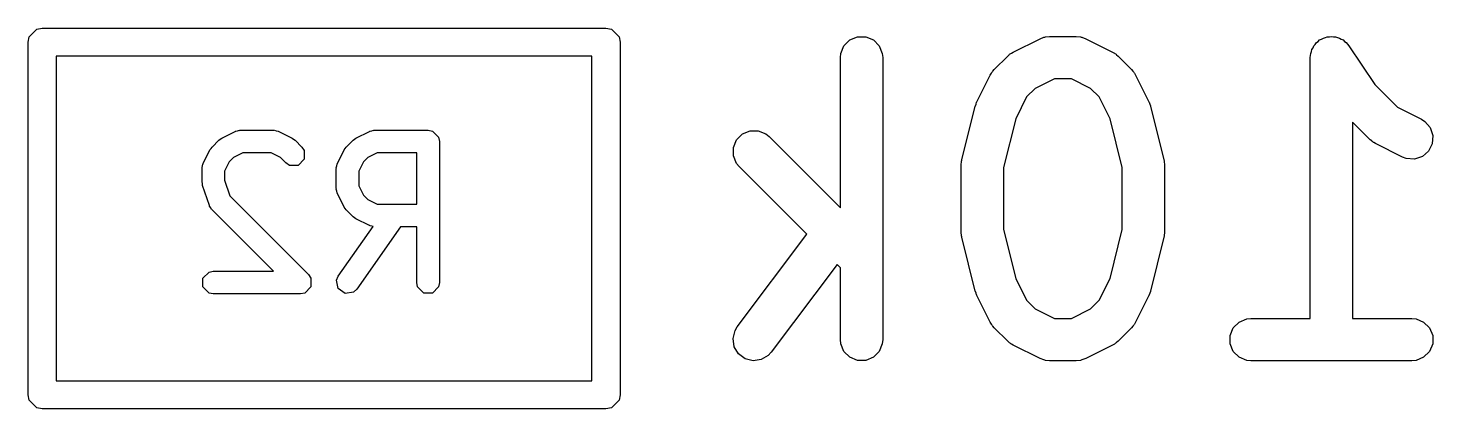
# Model space of a CAD drawing. Extents: x -0.05 to 2.94, y -0.16 to 2.16.
# Drawn here: x 0.4487 to 0.6449, y 1.0584 to 1.1116 of the extents above; entities that cross this region are included whole.
import ezdxf

# ---------------------------------------------------------------- set-up
doc = ezdxf.new("R2010")
doc.units = 0
doc.header["$MEASUREMENT"] = 0
doc.layers.add('BLACK', color=7, linetype='CONTINUOUS')

msp = doc.modelspace()

# ---------------------------------------------------------------- linework, layer by layer
at = {"layer": 'BLACK', "linetype": 'CONTINUOUS'}
for p, q in [((0.44881, 1.11036), (0.44988, 1.11142)), ((0.44988, 1.11142), (0.45063, 1.11157)), ((0.45063, 1.11157), (0.52937, 1.11157)), ((0.52937, 1.11157), (0.53012, 1.11142)), ((0.53012, 1.11142), (0.53119, 1.11036)), ((0.44866, 1.10961), (0.44881, 1.11036)), ((0.44866, 1.06039), (0.44866, 1.10961)), ((0.53119, 1.11036), (0.53134, 1.10961)), ((0.53134, 1.10961), (0.53134, 1.06039)), ((0.56217, 1.10804), (0.56261, 1.1091)), ((0.56261, 1.1091), (0.56343, 1.10992)), ((0.56343, 1.10992), (0.56449, 1.11036)), ((0.56449, 1.11036), (0.56564, 1.11036)), ((0.56564, 1.11036), (0.56671, 1.10992)), ((0.56671, 1.10992), (0.56752, 1.1091)), ((0.56752, 1.1091), (0.56796, 1.10804)), ((0.58624, 1.10823), (0.58999, 1.1101)), ((0.58999, 1.1101), (0.59053, 1.11031)), ((0.59053, 1.11031), (0.59064, 1.11032)), ((0.59064, 1.11032), (0.59074, 1.11036)), ((0.59074, 1.11036), (0.59131, 1.11042)), ((0.59131, 1.11042), (0.59506, 1.11042)), ((0.59506, 1.11042), (0.59564, 1.11036)), ((0.59564, 1.11036), (0.59574, 1.11032)), ((0.59574, 1.11032), (0.59584, 1.11031)), ((0.59584, 1.11031), (0.59638, 1.1101)), ((0.59638, 1.1101), (0.60013, 1.10823)), ((0.6279, 1.10831), (0.62796, 1.1086)), ((0.62796, 1.1086), (0.62812, 1.10884)), ((0.62812, 1.10884), (0.62823, 1.1091)), ((0.62823, 1.1091), (0.62843, 1.10931)), ((0.62843, 1.10931), (0.6286, 1.10955)), ((0.6286, 1.10955), (0.62884, 1.10971)), ((0.62884, 1.10971), (0.62904, 1.10992)), ((0.62904, 1.10992), (0.62931, 1.11003)), ((0.62931, 1.11003), (0.62956, 1.11019)), ((0.62956, 1.11019), (0.62984, 1.11025)), ((0.62984, 1.11025), (0.63011, 1.11036)), ((0.63011, 1.11036), (0.6304, 1.11036)), ((0.6304, 1.11036), (0.63069, 1.11042)), ((0.63069, 1.11042), (0.63097, 1.11036)), ((0.63097, 1.11036), (0.63126, 1.11036)), ((0.63126, 1.11036), (0.63153, 1.11025)), ((0.63153, 1.11025), (0.63182, 1.11019)), ((0.63182, 1.11019), (0.63206, 1.11003)), ((0.63206, 1.11003), (0.63232, 1.10992)), ((0.63232, 1.10992), (0.63253, 1.10971)), ((0.63253, 1.10971), (0.63277, 1.10955)), ((0.63277, 1.10955), (0.63314, 1.10911)), ((0.63314, 1.10911), (0.63314, 1.1091)), ((0.63314, 1.1091), (0.63314, 1.1091)), ((0.63314, 1.1091), (0.63314, 1.1091)), ((0.63314, 1.1091), (0.63673, 1.10372)), ((0.4526, 1.10764), (0.4526, 1.06236)), ((0.5274, 1.10764), (0.4526, 1.10764)), ((0.5274, 1.06236), (0.5274, 1.10764)), ((0.56211, 1.10746), (0.56217, 1.10804)), ((0.56211, 1.08647), (0.56211, 1.10746)), ((0.56796, 1.10804), (0.56802, 1.10746)), ((0.56802, 1.10746), (0.56802, 1.06809)), ((0.5836, 1.1058), (0.58548, 1.10768)), ((0.58548, 1.10768), (0.5857, 1.10786)), ((0.5857, 1.10786), (0.58575, 1.10792)), ((0.58575, 1.10792), (0.58584, 1.10798)), ((0.58584, 1.10798), (0.58592, 1.10804)), ((0.58592, 1.10804), (0.58599, 1.10807)), ((0.58599, 1.10807), (0.58624, 1.10823)), ((0.60013, 1.10823), (0.60038, 1.10807)), ((0.60038, 1.10807), (0.60045, 1.10804)), ((0.60045, 1.10804), (0.60053, 1.10798)), ((0.60053, 1.10798), (0.60062, 1.10792)), ((0.60062, 1.10792), (0.60067, 1.10786)), ((0.60067, 1.10786), (0.6009, 1.10768)), ((0.6009, 1.10768), (0.60277, 1.1058)), ((0.62773, 1.10747), (0.62779, 1.10804)), ((0.62773, 1.10746), (0.62773, 1.10747)), ((0.62773, 1.10747), (0.62773, 1.10747)), ((0.62773, 1.10747), (0.62773, 1.10747)), ((0.62773, 1.07105), (0.62773, 1.10746)), ((0.62779, 1.10804), (0.6279, 1.10831)), ((0.58117, 1.10129), (0.58305, 1.10503)), ((0.58305, 1.10503), (0.5832, 1.10528)), ((0.5832, 1.10528), (0.58323, 1.10535)), ((0.58323, 1.10535), (0.5833, 1.10544)), ((0.5833, 1.10544), (0.58336, 1.10552)), ((0.58336, 1.10552), (0.58342, 1.10558)), ((0.58342, 1.10558), (0.5836, 1.1058)), ((0.60277, 1.1058), (0.60296, 1.10558)), ((0.60296, 1.10558), (0.60302, 1.10552)), ((0.60302, 1.10552), (0.60308, 1.10544)), ((0.60308, 1.10544), (0.60314, 1.10535)), ((0.60314, 1.10535), (0.60317, 1.10528)), ((0.60317, 1.10528), (0.60333, 1.10503)), ((0.60333, 1.10503), (0.6052, 1.10129)), ((0.58931, 1.10316), (0.58812, 1.10197)), ((0.59201, 1.10451), (0.58931, 1.10316)), ((0.59437, 1.10451), (0.59201, 1.10451)), ((0.59706, 1.10316), (0.59437, 1.10451)), ((0.59826, 1.10197), (0.59706, 1.10316)), ((0.63673, 1.10372), (0.63993, 1.10052)), ((0.58095, 1.10068), (0.58096, 1.10072)), ((0.58096, 1.10072), (0.58097, 1.10074)), ((0.58097, 1.10074), (0.58106, 1.10098)), ((0.58106, 1.10098), (0.58114, 1.10123)), ((0.58114, 1.10123), (0.58116, 1.10124)), ((0.58116, 1.10124), (0.58117, 1.10129)), ((0.58812, 1.10197), (0.5866, 1.09893)), ((0.59978, 1.09893), (0.59826, 1.10197)), ((0.6052, 1.10129), (0.60522, 1.10124)), ((0.60522, 1.10124), (0.60523, 1.10123)), ((0.60523, 1.10123), (0.60532, 1.10098)), ((0.60532, 1.10098), (0.60541, 1.10074)), ((0.60541, 1.10074), (0.60541, 1.10072)), ((0.60541, 1.10072), (0.60543, 1.10068)), ((0.57907, 1.09318), (0.58095, 1.10068)), ((0.5866, 1.09893), (0.58489, 1.0921)), ((0.60148, 1.0921), (0.59978, 1.09893)), ((0.60543, 1.10068), (0.6073, 1.09318)), ((0.63993, 1.10052), (0.64325, 1.09886)), ((0.64325, 1.09886), (0.64374, 1.09855)), ((0.4757, 1.09621), (0.47758, 1.09715)), ((0.47758, 1.09715), (0.47765, 1.09717)), ((0.47765, 1.09717), (0.47768, 1.0972)), ((0.47768, 1.0972), (0.47793, 1.09725)), ((0.47793, 1.09725), (0.47817, 1.09731)), ((0.47817, 1.09731), (0.47821, 1.0973)), ((0.47821, 1.0973), (0.47828, 1.09732)), ((0.47828, 1.09732), (0.48297, 1.09732)), ((0.48297, 1.09732), (0.48305, 1.0973)), ((0.48305, 1.0973), (0.48308, 1.09731)), ((0.48308, 1.09731), (0.48332, 1.09725)), ((0.48332, 1.09725), (0.48357, 1.0972)), ((0.48357, 1.0972), (0.4836, 1.09717)), ((0.4836, 1.09717), (0.48367, 1.09715)), ((0.48367, 1.09715), (0.48555, 1.09621)), ((0.49445, 1.09621), (0.49633, 1.09715)), ((0.49633, 1.09715), (0.4964, 1.09717)), ((0.4964, 1.09717), (0.49643, 1.0972)), ((0.49643, 1.0972), (0.49668, 1.09725)), ((0.49668, 1.09725), (0.49692, 1.09731)), ((0.49692, 1.09731), (0.49695, 1.0973)), ((0.49695, 1.0973), (0.49703, 1.09732)), ((0.49703, 1.09732), (0.50453, 1.09732)), ((0.50453, 1.09732), (0.50513, 1.0972)), ((0.50513, 1.0972), (0.50598, 1.09634)), ((0.54761, 1.09598), (0.54843, 1.0968)), ((0.54843, 1.0968), (0.54949, 1.09724)), ((0.54949, 1.09724), (0.55064, 1.09724)), ((0.55064, 1.09724), (0.55171, 1.0968)), ((0.55171, 1.0968), (0.55216, 1.09643)), ((0.63609, 1.096), (0.63364, 1.09846)), ((0.63364, 1.09846), (0.63364, 1.07105)), ((0.64374, 1.09855), (0.6445, 1.09768)), ((0.6445, 1.09768), (0.64486, 1.09658)), ((0.47422, 1.09477), (0.47436, 1.09498)), ((0.47436, 1.09498), (0.47529, 1.09592)), ((0.47529, 1.09592), (0.4755, 1.09606)), ((0.4755, 1.09606), (0.4757, 1.09621)), ((0.48555, 1.09621), (0.48575, 1.09606)), ((0.48575, 1.09606), (0.48596, 1.09592)), ((0.48596, 1.09592), (0.4869, 1.09498)), ((0.4869, 1.09498), (0.48724, 1.09447)), ((0.49296, 1.09477), (0.4931, 1.09498)), ((0.4931, 1.09498), (0.49404, 1.09592)), ((0.49404, 1.09592), (0.49425, 1.09606)), ((0.49425, 1.09606), (0.49445, 1.09621)), ((0.50598, 1.09634), (0.5061, 1.09574)), ((0.5061, 1.09574), (0.5061, 1.07606)), ((0.54717, 1.09492), (0.54761, 1.09598)), ((0.54717, 1.09376), (0.54717, 1.09492)), ((0.55216, 1.09643), (0.56211, 1.08647)), ((0.63632, 1.09582), (0.63609, 1.096)), ((0.63637, 1.09576), (0.63632, 1.09582)), ((0.63646, 1.0957), (0.63637, 1.09576)), ((0.63654, 1.09563), (0.63646, 1.0957)), ((0.63661, 1.0956), (0.63654, 1.09563)), ((0.63686, 1.09545), (0.63661, 1.0956)), ((0.64061, 1.09357), (0.63686, 1.09545)), ((0.64478, 1.09544), (0.64426, 1.0944)), ((0.64486, 1.09658), (0.64478, 1.09544)), ((0.47312, 1.0927), (0.47406, 1.09457)), ((0.47406, 1.09457), (0.47422, 1.09477)), ((0.47676, 1.09293), (0.47611, 1.09162)), ((0.47734, 1.09351), (0.47676, 1.09293)), ((0.47865, 1.09417), (0.47734, 1.09351)), ((0.4826, 1.09417), (0.47865, 1.09417)), ((0.48391, 1.09351), (0.4826, 1.09417)), ((0.48467, 1.09275), (0.48391, 1.09351)), ((0.48724, 1.09326), (0.48638, 1.09241)), ((0.48724, 1.09447), (0.48724, 1.09326)), ((0.49187, 1.0927), (0.49281, 1.09457)), ((0.49281, 1.09457), (0.49296, 1.09477)), ((0.49551, 1.09293), (0.49486, 1.09162)), ((0.49609, 1.09351), (0.49551, 1.09293)), ((0.4974, 1.09417), (0.49609, 1.09351)), ((0.50295, 1.09417), (0.4974, 1.09417)), ((0.50295, 1.08701), (0.50295, 1.09417)), ((0.54761, 1.0927), (0.54717, 1.09376)), ((0.57902, 1.09282), (0.57904, 1.09304)), ((0.57904, 1.09304), (0.57906, 1.09308)), ((0.57906, 1.09308), (0.57907, 1.09318)), ((0.6073, 1.09318), (0.60732, 1.09308)), ((0.60732, 1.09308), (0.60733, 1.09304)), ((0.60733, 1.09304), (0.60735, 1.09282)), ((0.64115, 1.09337), (0.64061, 1.09357)), ((0.6423, 1.09329), (0.64115, 1.09337)), ((0.64339, 1.09365), (0.6423, 1.09329)), ((0.64426, 1.0944), (0.64339, 1.09365)), ((0.47296, 1.0921), (0.47303, 1.09235)), ((0.47297, 1.09207), (0.47296, 1.0921)), ((0.47296, 1.09199), (0.47297, 1.09207)), ((0.47296, 1.09012), (0.47296, 1.09199)), ((0.47303, 1.09235), (0.47308, 1.0926)), ((0.47308, 1.0926), (0.4731, 1.09262)), ((0.4731, 1.09262), (0.47312, 1.0927)), ((0.47611, 1.09162), (0.47611, 1.09037)), ((0.48518, 1.09241), (0.48467, 1.09275)), ((0.48638, 1.09241), (0.48518, 1.09241)), ((0.49171, 1.0921), (0.49178, 1.09235)), ((0.49172, 1.09207), (0.49171, 1.0921)), ((0.49171, 1.09199), (0.49172, 1.09207)), ((0.49171, 1.08918), (0.49171, 1.09199)), ((0.49178, 1.09235), (0.49183, 1.0926)), ((0.49183, 1.0926), (0.49185, 1.09262)), ((0.49185, 1.09262), (0.49187, 1.0927)), ((0.49486, 1.09162), (0.49486, 1.08955)), ((0.54798, 1.09225), (0.54761, 1.0927)), ((0.55742, 1.08281), (0.54798, 1.09225)), ((0.57899, 1.09261), (0.57902, 1.09282)), ((0.579, 1.09257), (0.57899, 1.09261)), ((0.57899, 1.09247), (0.579, 1.09257)), ((0.57899, 1.08309), (0.57899, 1.09247)), ((0.58489, 1.0921), (0.58489, 1.08346)), ((0.60148, 1.08346), (0.60148, 1.0921)), ((0.60735, 1.09282), (0.60739, 1.09261)), ((0.60739, 1.09261), (0.60738, 1.09257)), ((0.60738, 1.09257), (0.60739, 1.09247)), ((0.60739, 1.09247), (0.60739, 1.08309)), ((0.47301, 1.08987), (0.47296, 1.09012)), ((0.47304, 1.08962), (0.47301, 1.08987)), ((0.47398, 1.08681), (0.47304, 1.08962)), ((0.47611, 1.09037), (0.47685, 1.08816)), ((0.49172, 1.0891), (0.49171, 1.08918)), ((0.49171, 1.08907), (0.49172, 1.0891)), ((0.49178, 1.08883), (0.49171, 1.08907)), ((0.49486, 1.08955), (0.49551, 1.08824)), ((0.47685, 1.08816), (0.48783, 1.07717)), ((0.49183, 1.08858), (0.49178, 1.08883)), ((0.49185, 1.08855), (0.49183, 1.08858)), ((0.49187, 1.08848), (0.49185, 1.08855)), ((0.49281, 1.0866), (0.49187, 1.08848)), ((0.49551, 1.08824), (0.49609, 1.08766)), ((0.49609, 1.08766), (0.4974, 1.08701)), ((0.4974, 1.08701), (0.50295, 1.08701)), ((0.47402, 1.08674), (0.47398, 1.08681)), ((0.47402, 1.0867), (0.47402, 1.08674)), ((0.47416, 1.08649), (0.47402, 1.0867)), ((0.47428, 1.08627), (0.47416, 1.08649)), ((0.47431, 1.08626), (0.47428, 1.08627)), ((0.47436, 1.08619), (0.47431, 1.08626)), ((0.48292, 1.07763), (0.47436, 1.08619)), ((0.49296, 1.0864), (0.49281, 1.0866)), ((0.4931, 1.08619), (0.49296, 1.0864)), ((0.49404, 1.08525), (0.4931, 1.08619)), ((0.49425, 1.08511), (0.49404, 1.08525)), ((0.49445, 1.08496), (0.49425, 1.08511)), ((0.49199, 1.07696), (0.49684, 1.08388)), ((0.49633, 1.08402), (0.49445, 1.08496)), ((0.50066, 1.08386), (0.49457, 1.07515)), ((0.4964, 1.084), (0.49633, 1.08402)), ((0.49643, 1.08398), (0.4964, 1.084)), ((0.49668, 1.08393), (0.49643, 1.08398)), ((0.49684, 1.08388), (0.49668, 1.08393)), ((0.50295, 1.08386), (0.50066, 1.08386)), ((0.50295, 1.07606), (0.50295, 1.08386)), ((0.579, 1.08299), (0.57899, 1.08309)), ((0.58489, 1.08346), (0.5866, 1.07662)), ((0.59978, 1.07662), (0.60148, 1.08346)), ((0.60739, 1.08309), (0.60738, 1.08299)), ((0.54771, 1.06987), (0.55742, 1.08281)), ((0.57899, 1.08295), (0.579, 1.08299)), ((0.57902, 1.08273), (0.57899, 1.08295)), ((0.57904, 1.08252), (0.57902, 1.08273)), ((0.57906, 1.08248), (0.57904, 1.08252)), ((0.57907, 1.08238), (0.57906, 1.08248)), ((0.58095, 1.07488), (0.57907, 1.08238)), ((0.6073, 1.08238), (0.60543, 1.07488)), ((0.60732, 1.08248), (0.6073, 1.08238)), ((0.60733, 1.08252), (0.60732, 1.08248)), ((0.60735, 1.08273), (0.60733, 1.08252)), ((0.60739, 1.08295), (0.60735, 1.08273)), ((0.60738, 1.08299), (0.60739, 1.08295)), ((0.47308, 1.07666), (0.47393, 1.07751)), ((0.47393, 1.07751), (0.47453, 1.07763)), ((0.47453, 1.07763), (0.48292, 1.07763)), ((0.48783, 1.07717), (0.48817, 1.07666)), ((0.56164, 1.0786), (0.55243, 1.06632)), ((0.56211, 1.07812), (0.56164, 1.0786)), ((0.56211, 1.06809), (0.56211, 1.07812)), ((0.47308, 1.07545), (0.47308, 1.07666)), ((0.47393, 1.0746), (0.47308, 1.07545)), ((0.48817, 1.07545), (0.48732, 1.0746)), ((0.48817, 1.07666), (0.48817, 1.07545)), ((0.49174, 1.0764), (0.49199, 1.07696)), ((0.49195, 1.07521), (0.49174, 1.0764)), ((0.49294, 1.07452), (0.49195, 1.07521)), ((0.50307, 1.07545), (0.50295, 1.07606)), ((0.50393, 1.0746), (0.50307, 1.07545)), ((0.50598, 1.07545), (0.50513, 1.0746)), ((0.5061, 1.07606), (0.50598, 1.07545)), ((0.5866, 1.07662), (0.58812, 1.07359)), ((0.59826, 1.07359), (0.59978, 1.07662)), ((0.47453, 1.07448), (0.47393, 1.0746)), ((0.48672, 1.07448), (0.47453, 1.07448)), ((0.48732, 1.0746), (0.48672, 1.07448)), ((0.48732, 1.0746), (0.48732, 1.0746)), ((0.49413, 1.07473), (0.49294, 1.07452)), ((0.49457, 1.07515), (0.49413, 1.07473)), ((0.50513, 1.0746), (0.50393, 1.0746)), ((0.58096, 1.07483), (0.58095, 1.07488)), ((0.58097, 1.07481), (0.58096, 1.07483)), ((0.58106, 1.07457), (0.58097, 1.07481)), ((0.58114, 1.07433), (0.58106, 1.07457)), ((0.58116, 1.07431), (0.58114, 1.07433)), ((0.58117, 1.07427), (0.58116, 1.07431)), ((0.58305, 1.07052), (0.58117, 1.07427)), ((0.58812, 1.07359), (0.58931, 1.0724)), ((0.59706, 1.0724), (0.59826, 1.07359)), ((0.6052, 1.07427), (0.60333, 1.07052)), ((0.60522, 1.07431), (0.6052, 1.07427)), ((0.60523, 1.07433), (0.60522, 1.07431)), ((0.60532, 1.07457), (0.60523, 1.07433)), ((0.60541, 1.07481), (0.60532, 1.07457)), ((0.60543, 1.07488), (0.60541, 1.07483)), ((0.60541, 1.07483), (0.60541, 1.07481)), ((0.58931, 1.0724), (0.59201, 1.07105)), ((0.59437, 1.07105), (0.59706, 1.0724)), ((0.54712, 1.06825), (0.54741, 1.06937)), ((0.54741, 1.06937), (0.54771, 1.06987)), ((0.5832, 1.07027), (0.58305, 1.07052)), ((0.58323, 1.0702), (0.5832, 1.07027)), ((0.5833, 1.07012), (0.58323, 1.0702)), ((0.58336, 1.07003), (0.5833, 1.07012)), ((0.58342, 1.06998), (0.58336, 1.07003)), ((0.5836, 1.06976), (0.58342, 1.06998)), ((0.58548, 1.06788), (0.5836, 1.06976)), ((0.59201, 1.07105), (0.59437, 1.07105)), ((0.60277, 1.06976), (0.6009, 1.06788)), ((0.60296, 1.06998), (0.60277, 1.06976)), ((0.60302, 1.07003), (0.60296, 1.06998)), ((0.60308, 1.07012), (0.60302, 1.07003)), ((0.60314, 1.0702), (0.60308, 1.07012)), ((0.60317, 1.07027), (0.60314, 1.0702)), ((0.60333, 1.07052), (0.60317, 1.07027)), ((0.61654, 1.06867), (0.61698, 1.06973)), ((0.61698, 1.06973), (0.61779, 1.07055)), ((0.61779, 1.07055), (0.61886, 1.07099)), ((0.61886, 1.07099), (0.61943, 1.07105)), ((0.61943, 1.07105), (0.62773, 1.07105)), ((0.63364, 1.07105), (0.64193, 1.07105)), ((0.64193, 1.07105), (0.64251, 1.07099)), ((0.64251, 1.07099), (0.64357, 1.07055)), ((0.64357, 1.07055), (0.64439, 1.06973)), ((0.64439, 1.06973), (0.64483, 1.06867)), ((0.54728, 1.06711), (0.54712, 1.06825)), ((0.56217, 1.06752), (0.56211, 1.06809)), ((0.56261, 1.06645), (0.56217, 1.06752)), ((0.56796, 1.06752), (0.56752, 1.06645)), ((0.56802, 1.06809), (0.56796, 1.06752)), ((0.5857, 1.06769), (0.58548, 1.06788)), ((0.58575, 1.06764), (0.5857, 1.06769)), ((0.58584, 1.06758), (0.58575, 1.06764)), ((0.58592, 1.06751), (0.58584, 1.06758)), ((0.58599, 1.06748), (0.58592, 1.06751)), ((0.58624, 1.06733), (0.58599, 1.06748)), ((0.58999, 1.06545), (0.58624, 1.06733)), ((0.60013, 1.06733), (0.59638, 1.06545)), ((0.60038, 1.06748), (0.60013, 1.06733)), ((0.60045, 1.06751), (0.60038, 1.06748)), ((0.60053, 1.06758), (0.60045, 1.06751)), ((0.60062, 1.06764), (0.60053, 1.06758)), ((0.60067, 1.06769), (0.60062, 1.06764)), ((0.6009, 1.06788), (0.60067, 1.06769)), ((0.61654, 1.06752), (0.61654, 1.06867)), ((0.61698, 1.06645), (0.61654, 1.06752)), ((0.64483, 1.06752), (0.64439, 1.06645)), ((0.64483, 1.06867), (0.64483, 1.06752)), ((0.54787, 1.06612), (0.54728, 1.06711)), ((0.54879, 1.06543), (0.54787, 1.06612)), ((0.54991, 1.06515), (0.54879, 1.06543)), ((0.55204, 1.0659), (0.55105, 1.06531)), ((0.55243, 1.06632), (0.55204, 1.0659)), ((0.56343, 1.06564), (0.56261, 1.06645)), ((0.56449, 1.0652), (0.56343, 1.06564)), ((0.56671, 1.06564), (0.56564, 1.0652)), ((0.56752, 1.06645), (0.56671, 1.06564)), ((0.59053, 1.06525), (0.58999, 1.06545)), ((0.59638, 1.06545), (0.59584, 1.06525)), ((0.61779, 1.06564), (0.61698, 1.06645)), ((0.61886, 1.0652), (0.61779, 1.06564)), ((0.64357, 1.06564), (0.64251, 1.0652)), ((0.64439, 1.06645), (0.64357, 1.06564)), ((0.55105, 1.06531), (0.54991, 1.06515)), ((0.56564, 1.0652), (0.56449, 1.0652)), ((0.59064, 1.06524), (0.59053, 1.06525)), ((0.59074, 1.0652), (0.59064, 1.06524)), ((0.59131, 1.06514), (0.59074, 1.0652)), ((0.59506, 1.06514), (0.59131, 1.06514)), ((0.59564, 1.0652), (0.59506, 1.06514)), ((0.59574, 1.06524), (0.59564, 1.0652)), ((0.59584, 1.06525), (0.59574, 1.06524)), ((0.61943, 1.06514), (0.61886, 1.0652)), ((0.64193, 1.06514), (0.61943, 1.06514)), ((0.64251, 1.0652), (0.64193, 1.06514)), ((0.4526, 1.06236), (0.5274, 1.06236)), ((0.44881, 1.05964), (0.44866, 1.06039)), ((0.44988, 1.05858), (0.44881, 1.05964)), ((0.53119, 1.05964), (0.53012, 1.05858)), ((0.53134, 1.06039), (0.53119, 1.05964)), ((0.45063, 1.05843), (0.44988, 1.05858)), ((0.52937, 1.05843), (0.45063, 1.05843)), ((0.53012, 1.05858), (0.52937, 1.05843))]:
    msp.add_line(p, q, dxfattribs=at)

doc.saveas('drawing.dxf')
